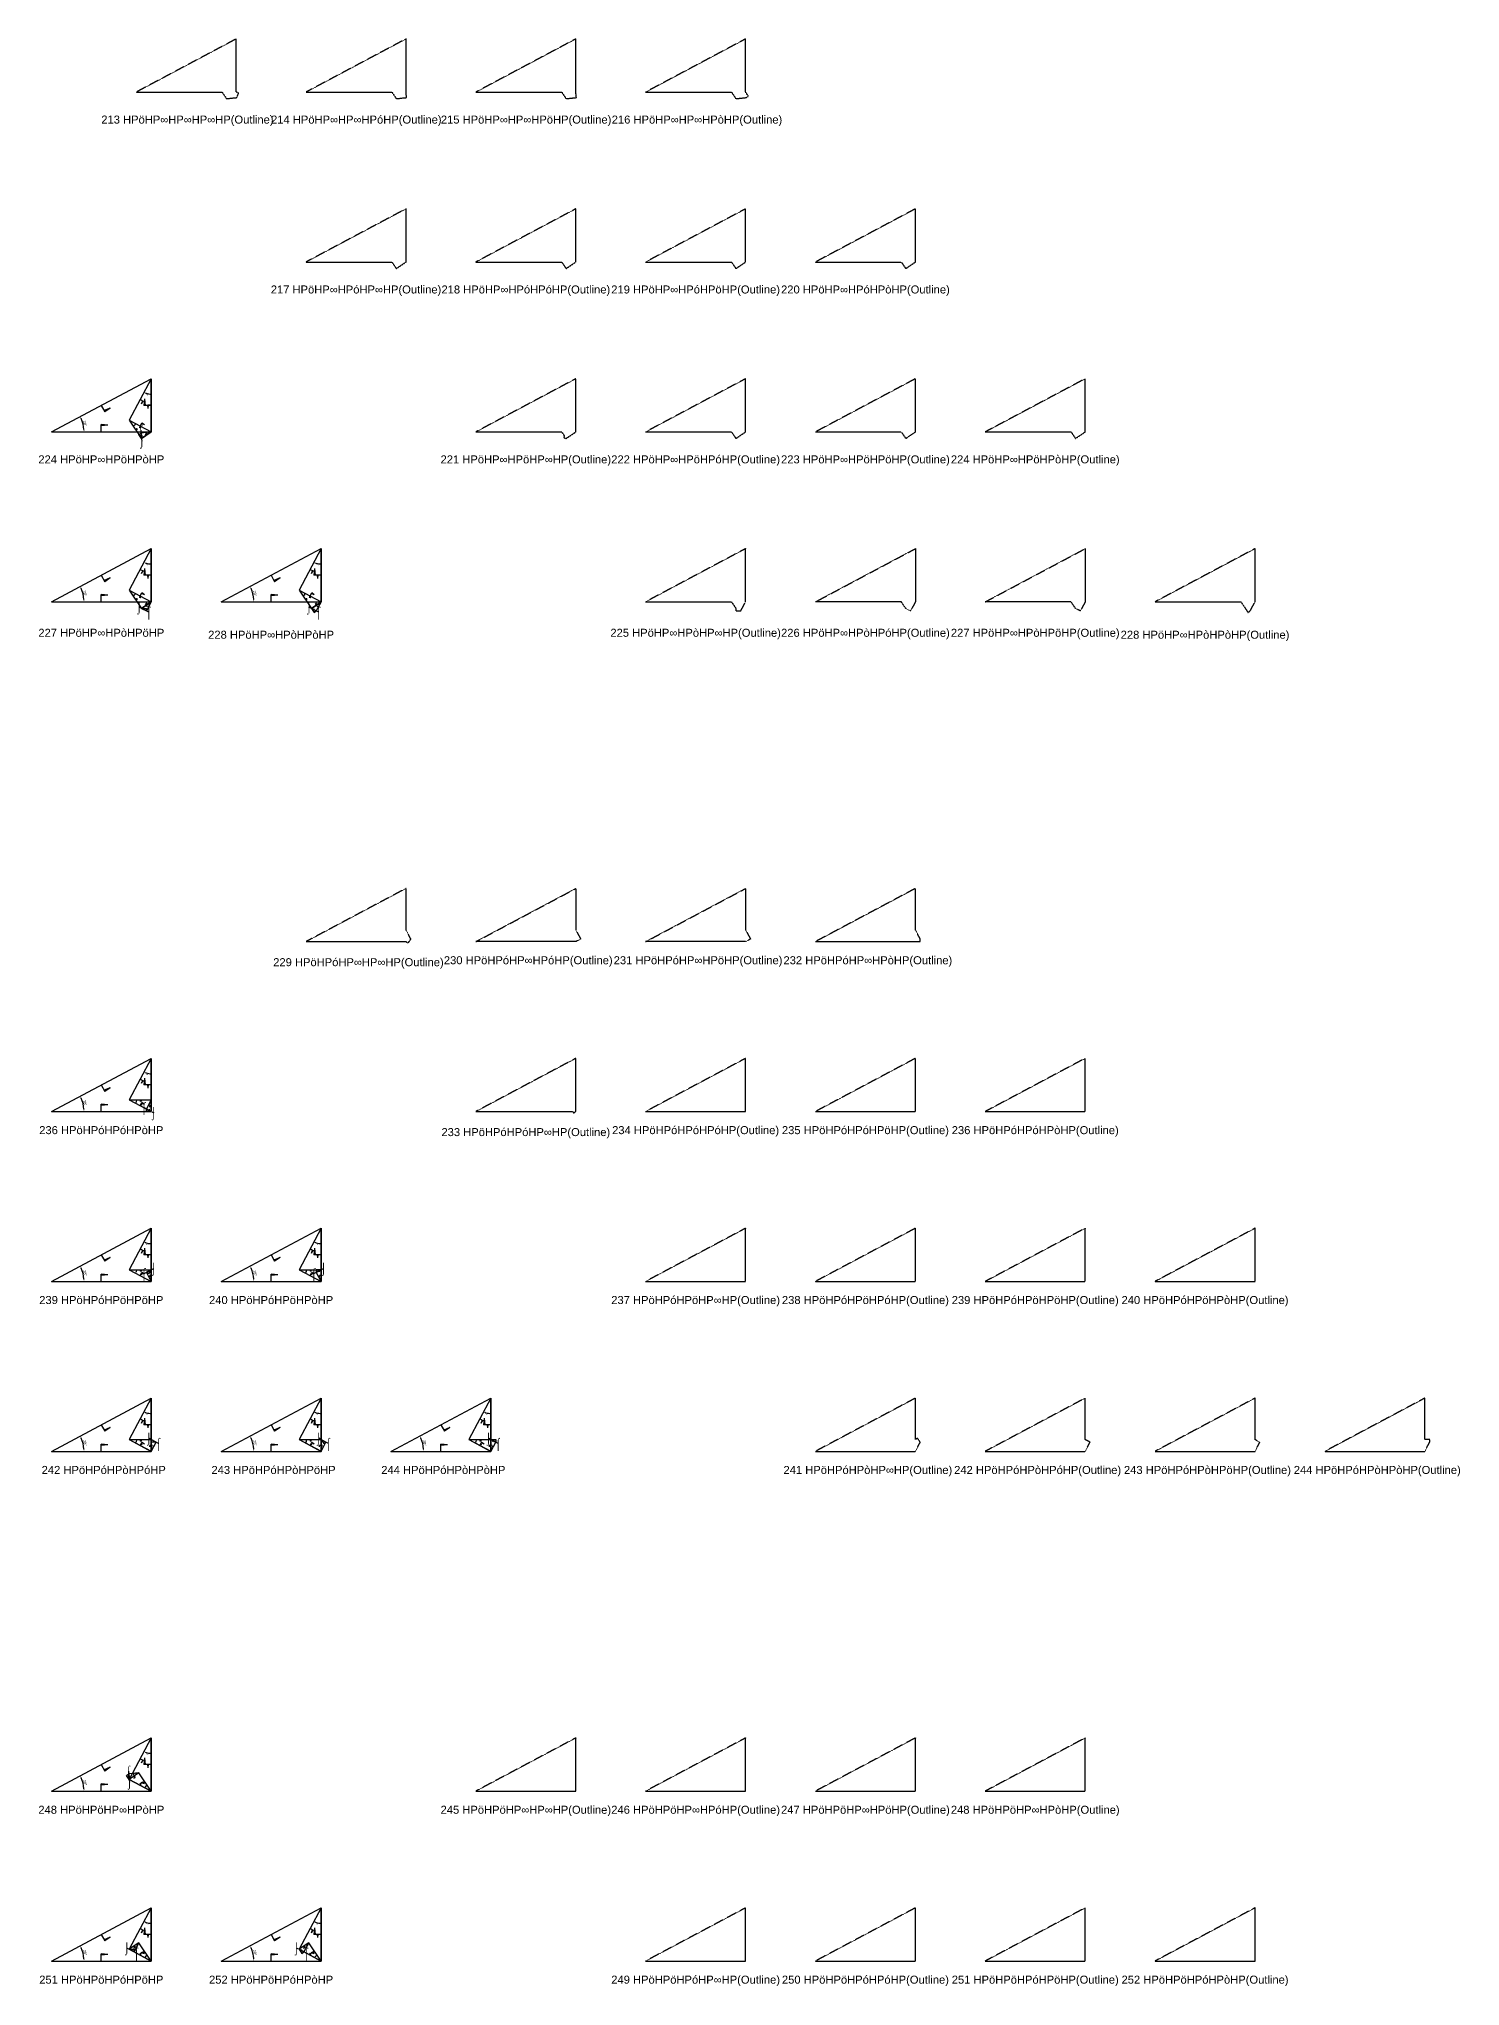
# Model space of a CAD drawing. Header units: millimetres. Extents: x 130683 to 598801, y -2841579 to 24518.
# Drawn here: x 307424 to 520700, y -2127768 to -1835729 of the extents above; entities that cross this region are included whole.
import ezdxf
from ezdxf.enums import TextEntityAlignment as Align

# ---------------------------------------------------------------- set-up
doc = ezdxf.new("R2010")
doc.units = ezdxf.units.MM
doc.header["$PDMODE"] = 35
doc.linetypes.add('DASHED', pattern=[19.05, 12.7, -6.35])
for name, color, linetype in [('BASE', 170, 'Continuous'), ('HYPOTENUSE', 20, 'Continuous'), ('PERPENDICULAR', 90, 'Continuous')]:
    doc.layers.add(name, color=color, linetype=linetype)
doc.styles.add('Arial', font='arial_0.ttf')
doc.dimstyles.new('ISO-25', dxfattribs={"dimtxt": 250, "dimasz": 100, "dimexe": 1.25, "dimexo": 0.625, "dimgap": 100, "dimtad": 1, "dimdec": 0, "dimtxsty": 'Arial', "dimcen": 2.5, "dimadec": 0, "dimazin": 0, "dimtfac": 1, "dimtdec": 0, "dimtmove": 0, "dimatfit": 3, "dimfxl": 1, "dimarcsym": 0})

# ---------------------------------------------------------------- blocks, each defined once
blk = doc.blocks.new('*D11')
at = {"color": 0, "lineweight": -2, "ltscale": 100, "transparency": 16777216}
blk.add_arc((0, 0), 4906, 4.08845, 23.91155, dxfattribs=at)
at = {"color": 0, "ltscale": 100, "transparency": 16777216}
for points in [[(4432, 1963), (4537, 2014), (4332, 2303)], [(4952, 352), (4835, 348), (4906, 0)]]:
    blk.add_solid(points, dxfattribs=at)
at = {"layer": 'Defpoints', "color": 0, "ltscale": 100, "transparency": 16777216}
for p in [(15000, 7976), (0, 0), (0, 0), (4841, 796), (15000, 0)]:
    blk.add_point(p, dxfattribs=at)
at = {"color": 0, "ltscale": 100, "transparency": 16777216, "insert": (5055, 1260), "char_height": 400, "attachment_point": 5, "rotation": 284, "style": 'Arial'}
blk.add_mtext('28°', dxfattribs=at)
blk = doc.blocks.new('SanjoyNathGeometrifyingTrigonometryFundamentalLockedSet')
at = {"color": 242, "linetype": 'DASHED', "ltscale": 100, "true_color": 0xcd2027}
for p, q in [((7500, 3987.8), (8016.4, 3016.6)), ((8852.4, 3574.3), (7922.5, 3193.2)), ((8852.4, 3574.3), (8016.4, 3016.6))]:
    blk.add_line(p, q, dxfattribs=at)
at = {"color": 114, "linetype": 'DASHED', "ltscale": 100, "true_color": 0x139b48}
for p, q in [((14000, 4987.8), (13900, 3987.8)), ((15000, 3987.8), (13900, 3987.8)), ((14000, 4987.8), (14100, 3987.8))]:
    blk.add_line(p, q, dxfattribs=at)
at = {"color": 159, "linetype": 'DASHED', "ltscale": 100, "true_color": 0x22346e}
for p, q in [((7500, 0), (7500, 1100)), ((8500, 1000), (7500, 1100)), ((8500, 1000), (7500, 900))]:
    blk.add_line(p, q, dxfattribs=at)
at = {"layer": 'BASE'}
blk.add_line((0, 0), (15000, 0), dxfattribs=at)
at = {"layer": 'HYPOTENUSE'}
blk.add_line((0, 0), (15000, 7975.6), dxfattribs=at)
at = {"layer": 'PERPENDICULAR'}
blk.add_line((15000, 0), (15000, 7975.6), dxfattribs=at)
at = {"color": 4, "ltscale": 100}
dim = blk.add_angular_dim_2l(base=(4841, 795.6), line1=((0, 0), (15000, 0)), line2=((0, 0), (15000, 7975.6)), dimstyle='ISO-25', override={"dimtxt": 400, "dimasz": 350, "dimgap": 100}, dxfattribs=at)
dim.commit()
dim.dimension.update_dxf_attribs({"geometry": '*D11', "text_midpoint": (5055.4, 1260.5)})

msp = doc.modelspace()

# ---------------------------------------------------------------- linework, layer by layer
at = {"linetype": 'DASHED', "ltscale": 70}
for p, q in [((322701, -1894422), (322873, -1896063)), ((323923, -1921717), (322466, -1920942)), ((349406, -1921717), (347949, -1920942)), ((323194, -1996020), (324652, -1996795)), ((323194, -2020907), (324652, -2020132)), ((348677, -2020907), (350135, -2020132)), ((325380, -2046390), (323923, -2045615)), ((350863, -2046390), (349406, -2045615)), ((376346, -2046390), (374889, -2045615)), ((320852, -2095543), (321025, -2097185)), ((322074, -2122839), (320617, -2122064)), ((347557, -2122839), (346100, -2122064))]:
    msp.add_line(p, q, dxfattribs=at)
at = {"linetype": 'DASHED'}
for points in [[(337029, -1843704), (337029, -1835729), (322029, -1843704), (334909, -1843704), (335572, -1844687), (337115, -1844525), (337388, -1843849)], [(362512, -1843704), (362512, -1835729), (347512, -1843704), (360391, -1843704), (361054, -1844687), (362598, -1844525)], [(387995, -1843704), (387995, -1835729), (372995, -1843704), (385874, -1843704), (386537, -1844687), (388081, -1844525)], [(413885, -1844308), (413477, -1843704), (413477, -1835729), (398477, -1843704), (411357, -1843704), (412020, -1844687), (413564, -1844525)], [(362512, -1869187), (362512, -1861211), (347512, -1869187), (360391, -1869187), (361054, -1870170)], [(386537, -1870170), (387995, -1869187), (387995, -1861211), (372995, -1869187), (385874, -1869187)], [(413477, -1869187), (413477, -1861211), (398477, -1869187), (411357, -1869187), (412020, -1870170)], [(438960, -1869187), (438960, -1861211), (423960, -1869187), (436840, -1869187), (437503, -1870170)], [(386537, -1895653), (387995, -1894670), (387995, -1886694), (372995, -1894670), (385874, -1894670), (386276, -1895265), (386178, -1895508)], [(412020, -1895653), (413477, -1894670), (413477, -1886694), (398477, -1894670), (411357, -1894670)], [(437503, -1895653), (438960, -1894670), (438960, -1886694), (423960, -1894670), (436840, -1894670)], [(462323, -1894670), (462986, -1895653), (464443, -1894670), (464443, -1886694), (449443, -1894670)], [(412749, -1921523), (413477, -1920153), (413477, -1912177), (398477, -1920153), (411357, -1920153), (412020, -1921136), (412020, -1921523)], [(437503, -1921136), (436840, -1920153), (423960, -1920153), (438960, -1912177), (438960, -1920153), (438232, -1921523)], [(462986, -1921136), (462323, -1920153), (449443, -1920153), (464443, -1912177), (464443, -1920153), (463714, -1921523)], [(489197, -1921523), (489926, -1920153), (489926, -1912177), (474926, -1920153), (487806, -1920153), (488876, -1921740)], [(363240, -1970731), (362512, -1969360), (362512, -1963143), (347512, -1971118), (362512, -1971118), (362833, -1971335)], [(387995, -1971118), (372995, -1971118), (387995, -1963143), (387995, -1969360), (388723, -1970731)], [(413477, -1971118), (398477, -1971118), (413477, -1963143), (413477, -1969360), (414206, -1970731)], [(439689, -1970731), (438960, -1969360), (438960, -1963143), (423960, -1971118), (439689, -1971118)], [(387995, -1996601), (387995, -1988625), (372995, -1996601), (387527, -1996601), (387673, -1996818)], [(413477, -1996601), (413477, -1988625), (398477, -1996601)], [(438960, -1996601), (438960, -1988625), (423960, -1996601)], [(449443, -1996601), (464443, -1996601), (464443, -1988625)], [(413477, -2022084), (413477, -2014108), (398477, -2022084)], [(438960, -2022084), (438960, -2014108), (423960, -2022084)], [(464443, -2022084), (464443, -2014108), (449443, -2022084)], [(489926, -2022084), (489926, -2014108), (474926, -2022084)], [(438960, -2045809), (438960, -2039591), (423960, -2047567), (438960, -2047567), (439689, -2046196), (439281, -2045592)], [(464443, -2045809), (464443, -2039591), (449443, -2047567), (464443, -2047567), (465172, -2046196)], [(489926, -2045809), (489926, -2039591), (474926, -2047567), (489926, -2047567), (490655, -2046196)], [(516137, -2045809), (515409, -2045809), (515409, -2039591), (500409, -2047567), (515409, -2047567), (516137, -2046196)], [(387995, -2098532), (387995, -2090557), (372995, -2098532)], [(413477, -2098532), (413477, -2090557), (398477, -2098532)], [(438960, -2098532), (438960, -2090557), (423960, -2098532)], [(464443, -2098532), (464443, -2090557), (449443, -2098532)], [(413477, -2124015), (413477, -2116040), (398477, -2124015)], [(438960, -2124015), (438960, -2116040), (423960, -2124015)], [(464443, -2124015), (464443, -2116040), (449443, -2124015)], [(489926, -2124015), (489926, -2116040), (474926, -2124015)]]:
    msp.add_lwpolyline(points, close=True, dxfattribs=at)

# ---------------------------------------------------------------- block references
for p in [(309287, -1894670), (309287, -1920153), (334770, -1920153), (309287, -1996601), (309287, -2022084), (334770, -2022084), (309287, -2047567), (334770, -2047567), (360253, -2047567), (309287, -2098532), (309287, -2124015), (334770, -2124015)]:
    msp.add_blockref('SanjoyNathGeometrifyingTrigonometryFundamentalLockedSet', p, dxfattribs=at)
at = {"linetype": 'DASHED', "ltscale": 100}
for p, xscale, yscale, zscale, rotation in [((324287, -1886694), 0.469471562785891, 0.469471562785891, 0.469471562785891, 242), ((320981, -1892912), 0.220403548264628, 0.220403548264628, 0.220403548264628, 304.0000000000001), ((322830, -1895653), -0.04857772408763799, 0.04857772408763799, 0.04857772408763799, 304.0000000000011), ((324287, -1894670), 0.103473198247352, 0.103473198247352, 0.103473198247352, 186.0000000000007), ((324287, -1912177), 0.469471562785891, 0.469471562785891, 0.469471562785891, 242), ((349770, -1912177), 0.469471562785891, 0.469471562785891, 0.469471562785891, 242), ((320981, -1918395), 0.220403548264628, 0.220403548264628, 0.220403548264628, 304.0000000000001), ((346464, -1918395), 0.220403548264628, 0.220403548264628, 0.220403548264628, 304.0000000000001), ((324287, -1920153), -0.103473198247352, 0.103473198247352, 0.103473198247352, 62.00000000000066), ((322830, -1921136), -0.04857772408763798, 0.04857772408763799, 0.04857772408763799, 180), ((349770, -1920153), -0.103473198247352, 0.103473198247352, 0.103473198247352, 62.00000000000066), ((348313, -1921136), 0.04857772408763799, 0.04857772408763799, 0.04857772408763799, 303.9999999999994), ((324287, -1988625), 0.469471562785891, 0.469471562785891, 0.469471562785891, 242), ((320981, -1994843), -0.220403548264628, 0.220403548264628, 0.220403548264628, 180), ((324287, -1994843), 0.10347319824735, 0.10347319824735, 0.10347319824735, 242), ((324287, -1996601), -0.048577724087638, 0.04857772408763799, 0.048577724087638, 359.9999999999994), ((324287, -2014108), 0.469471562785891, 0.469471562785891, 0.469471562785891, 242), ((349770, -2014108), 0.469471562785891, 0.469471562785891, 0.469471562785891, 242), ((320981, -2020326), -0.220403548264628, 0.220403548264628, 0.220403548264628, 180), ((324287, -2020326), -0.04857772408763799, 0.04857772408763799, 0.048577724087638, 56.00000000000116), ((324287, -2022084), -0.10347319824735, 0.10347319824735, 0.10347319824735, 298), ((346464, -2020326), -0.220403548264628, 0.220403548264628, 0.220403548264628, 180), ((349770, -2022084), -0.10347319824735, 0.10347319824735, 0.10347319824735, 298), ((349770, -2020326), 0.048577724087638, 0.048577724087638, 0.048577724087638, 180), ((324287, -2039591), 0.469471562785891, 0.469471562785891, 0.469471562785891, 242), ((349770, -2039591), 0.469471562785891, 0.469471562785891, 0.469471562785891, 242), ((375253, -2039591), 0.469471562785891, 0.469471562785891, 0.469471562785891, 242), ((320981, -2045809), -0.220403548264628, 0.220403548264628, 0.220403548264628, 180), ((324287, -2047567), 0.10347319824735, 0.10347319824735, 0.10347319824735, 62), ((325016, -2046196), -0.048577724087638, 0.04857772408763799, 0.048577724087638, 359.9999999999994), ((346464, -2045809), -0.220403548264628, 0.220403548264628, 0.220403548264628, 180), ((349770, -2047567), 0.10347319824735, 0.10347319824735, 0.10347319824735, 62), ((349770, -2045809), 0.04857772408763799, 0.04857772408763799, 0.04857772408763799, 303.9999999999994), ((371947, -2045809), -0.220403548264628, 0.220403548264628, 0.220403548264628, 180), ((375253, -2047567), 0.10347319824735, 0.10347319824735, 0.10347319824735, 62), ((375253, -2045809), -0.04857772408763798, 0.04857772408763799, 0.04857772408763799, 180), ((324287, -2090557), 0.469471562785891, 0.469471562785891, 0.469471562785891, 242), ((320981, -2096775), -0.04857772408763799, 0.04857772408763799, 0.04857772408763799, 304.0000000000011), ((322439, -2095792), 0.103473198247351, 0.103473198247351, 0.103473198247351, 186.0000000000007), ((324287, -2098532), 0.220403548264628, 0.220403548264628, 0.220403548264628, 124), ((324287, -2116040), 0.469471562785891, 0.469471562785891, 0.469471562785891, 242), ((349770, -2116040), 0.469471562785891, 0.469471562785891, 0.469471562785891, 242), ((322439, -2121274), -0.103473198247352, 0.103473198247352, 0.103473198247352, 62.00000000000066), ((324287, -2124015), 0.220403548264628, 0.220403548264628, 0.220403548264628, 124), ((320981, -2122257), -0.04857772408763798, 0.04857772408763799, 0.04857772408763799, 180), ((347922, -2121274), -0.103473198247352, 0.103473198247352, 0.103473198247352, 62.00000000000066), ((349770, -2124015), 0.220403548264628, 0.220403548264628, 0.220403548264628, 124), ((346464, -2122257), 0.04857772408763799, 0.04857772408763799, 0.04857772408763799, 303.9999999999994)]:
    msp.add_blockref('SanjoyNathGeometrifyingTrigonometryFundamentalLockedSet', p, dxfattribs=dict(at, xscale=xscale, yscale=yscale, zscale=zscale, rotation=rotation))

# ---------------------------------------------------------------- texts
at = {"linetype": 'DASHED', "ltscale": 100, "style": 'Arial'}
for s, p in [('213 HPöHP∞HP∞HP∞HP(Outline)', (329709, -1847823)), ('214 HPöHP∞HP∞HPóHP(Outline)', (355055, -1847823)), ('215 HPöHP∞HP∞HPöHP(Outline)', (380538, -1847823)), ('216 HPöHP∞HP∞HPòHP(Outline)', (406181, -1847823)), ('217 HPöHP∞HPóHP∞HP(Outline)', (355012, -1873305)), ('218 HPöHP∞HPóHPóHP(Outline)', (380495, -1873305)), ('219 HPöHP∞HPóHPöHP(Outline)', (405977, -1873305)), ('220 HPöHP∞HPóHPòHP(Outline)', (431460, -1873305)), ('⌡', (322873, -1896063)), ('⌠', (322701, -1894422)), ('224 HPöHP∞HPöHPòHP', (316787, -1898788)), ('221 HPöHP∞HPöHP∞HP(Outline)', (380495, -1898788)), ('222 HPöHP∞HPöHPóHP(Outline)', (405977, -1898788)), ('223 HPöHP∞HPöHPöHP(Outline)', (431460, -1898788)), ('224 HPöHP∞HPöHPòHP(Outline)', (456943, -1898788)), ('⌡', (322466, -1920942)), ('⌠', (323923, -1921717)), ('⌡', (347949, -1920942)), ('⌠', (349406, -1921717)), ('227 HPöHP∞HPòHPöHP', (316787, -1924794)), ('228 HPöHP∞HPòHPòHP', (342270, -1925087)), ('225 HPöHP∞HPòHP∞HP(Outline)', (405977, -1924794)), ('226 HPöHP∞HPòHPóHP(Outline)', (431460, -1924794)), ('227 HPöHP∞HPòHPöHP(Outline)', (456943, -1924794)), ('228 HPöHP∞HPòHPòHP(Outline)', (482426, -1925087)), ('229 HPöHPóHP∞HP∞HP(Outline)', (355376, -1974202)), ('230 HPöHPóHP∞HPóHP(Outline)', (380859, -1973910)), ('231 HPöHPóHP∞HPöHP(Outline)', (406342, -1973910)), ('232 HPöHPóHP∞HPòHP(Outline)', (431825, -1973910)), ('⌠', (323194, -1996020)), ('⌡', (324652, -1996795)), ('236 HPöHPóHPóHPòHP', (316787, -1999393)), ('233 HPöHPóHPóHP∞HP(Outline)', (380495, -1999685)), ('234 HPöHPóHPóHPóHP(Outline)', (405977, -1999393)), ('235 HPöHPóHPóHPöHP(Outline)', (431460, -1999393)), ('236 HPöHPóHPóHPòHP(Outline)', (456943, -1999393)), ('⌠', (323194, -2020907)), ('⌡', (324652, -2020132)), ('⌠', (348677, -2020907)), ('⌡', (350135, -2020132)), ('239 HPöHPóHPöHPöHP', (316787, -2024875)), ('240 HPöHPóHPöHPòHP', (342270, -2024875)), ('237 HPöHPóHPöHP∞HP(Outline)', (405977, -2024875)), ('238 HPöHPóHPöHPóHP(Outline)', (431460, -2024875)), ('239 HPöHPóHPöHPöHP(Outline)', (456943, -2024875)), ('240 HPöHPóHPöHPòHP(Outline)', (482426, -2024875)), ('⌡', (323923, -2045615)), ('⌠', (325380, -2046390)), ('⌡', (349406, -2045615)), ('⌠', (350863, -2046390)), ('⌡', (374889, -2045615)), ('⌠', (376346, -2046390)), ('242 HPöHPóHPòHPóHP', (317152, -2050358)), ('243 HPöHPóHPòHPöHP', (342635, -2050358)), ('244 HPöHPóHPòHPòHP', (368117, -2050358)), ('241 HPöHPóHPòHP∞HP(Outline)', (431825, -2050358)), ('242 HPöHPóHPòHPóHP(Outline)', (457307, -2050358)), ('243 HPöHPóHPòHPöHP(Outline)', (482790, -2050358)), ('244 HPöHPóHPòHPòHP(Outline)', (508273, -2050358)), ('⌡', (321025, -2097185)), ('⌠', (320852, -2095543)), ('248 HPöHPöHP∞HPòHP', (316787, -2101324)), ('245 HPöHPöHP∞HP∞HP(Outline)', (380495, -2101324)), ('246 HPöHPöHP∞HPóHP(Outline)', (405977, -2101324)), ('247 HPöHPöHP∞HPöHP(Outline)', (431460, -2101324)), ('248 HPöHPöHP∞HPòHP(Outline)', (456943, -2101324)), ('⌡', (320617, -2122064)), ('⌠', (322074, -2122839)), ('⌡', (346100, -2122064)), ('⌠', (347557, -2122839)), ('251 HPöHPöHPóHPöHP', (316787, -2126807)), ('252 HPöHPöHPóHPòHP', (342270, -2126807)), ('249 HPöHPöHPóHP∞HP(Outline)', (405977, -2126807)), ('250 HPöHPöHPóHPóHP(Outline)', (431460, -2126807)), ('251 HPöHPöHPóHPöHP(Outline)', (456943, -2126807)), ('252 HPöHPöHPóHPòHP(Outline)', (482426, -2126807))]:
    msp.add_text(s, height=1200, dxfattribs=at).set_placement(p, align=Align.MIDDLE_CENTER)

doc.saveas('drawing.dxf')
